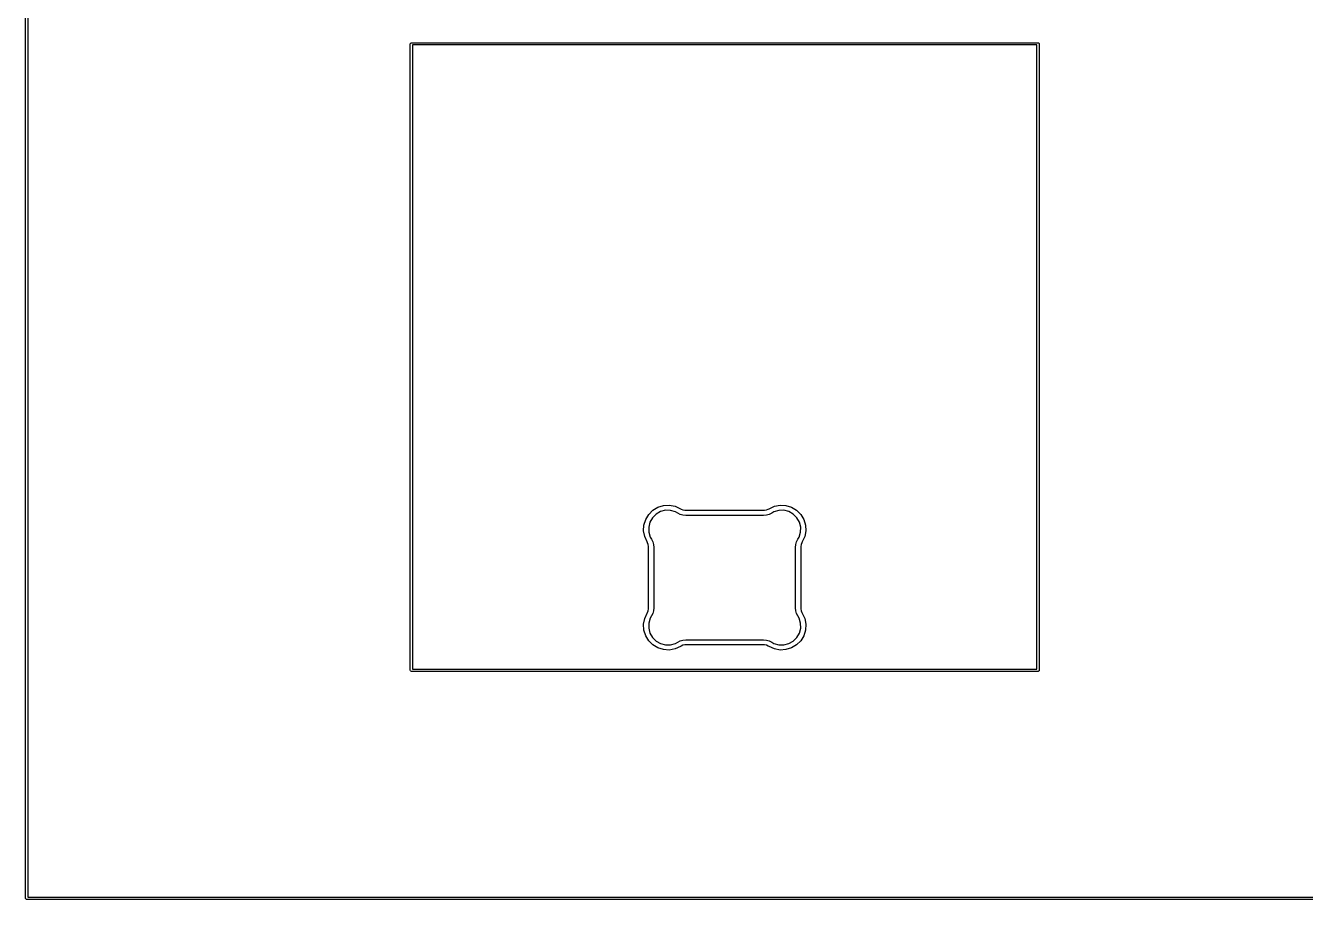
# Model space of a CAD drawing. Header units: millimetres. Extents: x 53 to 494, y -224 to -59.
# Drawn here: x 53.47 to 83.08, y -224.06 to -203.84 of the extents above; entities that cross this region are included whole.
import ezdxf

# ---------------------------------------------------------------- set-up
doc = ezdxf.new("R2010")
doc.units = ezdxf.units.MM
for name, color, linetype, true_color in [('Edge.Cuts', 254, 'CONTINUOUS', 0xd0d2cd), ('F.Courtyard', 6, 'CONTINUOUS', 0xff26e2), ('User.Eco2', 31, 'CONTINUOUS', 0xd8c852)]:
    doc.layers.add(name, color=color, linetype=linetype, true_color=true_color)

msp = doc.modelspace()

# ---------------------------------------------------------------- linework, layer by layer
at = {"layer": 'Edge.Cuts', "linetype": 'CONTINUOUS'}
for p, q in [((53.475, -224.04), (53.475, -59.04)), ((53.525, -59.065), (53.525, -224.015)), ((62.3743, -204.26), (62.376203, -204.250433)), ((62.3743, -218.76), (62.3743, -204.26)), ((62.376203, -204.250433), (62.389733, -204.236903)), ((62.389733, -204.236903), (62.3993, -204.235)), ((62.3993, -204.235), (76.8993, -204.235)), ((62.4243, -204.285), (62.4243, -218.735)), ((76.8743, -204.285), (62.4243, -204.285)), ((76.8743, -218.735), (76.8743, -204.285)), ((76.8993, -204.235), (76.908867, -204.236903)), ((76.908867, -204.236903), (76.922397, -204.250433)), ((76.922397, -204.250433), (76.9243, -204.26)), ((76.9243, -204.26), (76.9243, -218.76)), ((68.102909, -214.986909), (68.232274, -214.946819)), ((68.232274, -214.946819), (68.367481, -214.938958)), ((68.367481, -214.938958), (68.50062, -214.963787)), ((70.79798, -214.963787), (70.931119, -214.938959)), ((70.931119, -214.938959), (71.066326, -214.94682)), ((71.066326, -214.94682), (71.195691, -214.98691)), ((67.821209, -215.268609), (67.891184, -215.152651)), ((67.891184, -215.152651), (67.986951, -215.056884)), ((67.979395, -215.228536), (67.920893, -215.331018)), ((68.062836, -215.145095), (67.979395, -215.228536)), ((67.986951, -215.056884), (68.102909, -214.986909)), ((68.165318, -215.086593), (68.062836, -215.145095)), ((68.279594, -215.057167), (68.165318, -215.086593)), ((68.397585, -215.058897), (68.279594, -215.057167)), ((68.510949, -215.09166), (68.397585, -215.058897)), ((68.50062, -214.963787), (68.623903, -215.019852)), ((68.561382, -215.122277), (68.510949, -215.09166)), ((68.561384, -215.122279), (68.561382, -215.122277)), ((68.620326, -215.15124), (68.561384, -215.122279)), ((68.683549, -215.16901), (68.620326, -215.15124)), ((68.623903, -215.019852), (68.623906, -215.019853)), ((68.623906, -215.019853), (68.642658, -215.031327)), ((68.642658, -215.031327), (68.683725, -215.047036)), ((68.748946, -215.174999), (68.683549, -215.16901)), ((68.683725, -215.047036), (68.726962, -215.055023)), ((68.726962, -215.055023), (68.748946, -215.055)), ((68.748946, -215.055), (68.748947, -215.055)), ((68.748947, -215.175), (68.748946, -215.174999)), ((68.748947, -215.055), (69.6493, -215.055)), ((68.748948, -215.175), (68.748947, -215.175)), ((69.6493, -215.175), (68.748948, -215.175)), ((69.6493, -215.055), (70.549653, -215.055)), ((70.549651, -215.175), (69.6493, -215.175)), ((70.549653, -215.175), (70.549651, -215.175)), ((70.549653, -215.055), (70.549654, -215.055)), ((70.549654, -215.174999), (70.549653, -215.175)), ((70.549654, -215.055), (70.549655, -215.055)), ((70.615051, -215.169011), (70.549654, -215.174999)), ((70.549655, -215.055), (70.571639, -215.055024)), ((70.571639, -215.055024), (70.614875, -215.047037)), ((70.614875, -215.047037), (70.655941, -215.031328)), ((70.678274, -215.15124), (70.615051, -215.169011)), ((70.655941, -215.031328), (70.674693, -215.019854)), ((70.674693, -215.019854), (70.674694, -215.019853)), ((70.674694, -215.019853), (70.674695, -215.019853)), ((70.674695, -215.019853), (70.79798, -214.963787)), ((70.737217, -215.122278), (70.678274, -215.15124)), ((70.787651, -215.091661), (70.737217, -215.122277)), ((70.737217, -215.122277), (70.737217, -215.122278)), ((70.901015, -215.058898), (70.787651, -215.091661)), ((71.019006, -215.057168), (70.901015, -215.058898)), ((71.133282, -215.086594), (71.019006, -215.057168)), ((71.235763, -215.145096), (71.133282, -215.086594)), ((71.195691, -214.98691), (71.311648, -215.056885)), ((71.319204, -215.228537), (71.235763, -215.145096)), ((71.311648, -215.056885), (71.407415, -215.152652)), ((71.377706, -215.331018), (71.319204, -215.228537)), ((71.407415, -215.152652), (71.47739, -215.268609)), ((67.773258, -215.533181), (67.781119, -215.397974)), ((67.798087, -215.66632), (67.773258, -215.533181)), ((67.781119, -215.397974), (67.821209, -215.268609)), ((67.920893, -215.331018), (67.891467, -215.445294)), ((67.891467, -215.445294), (67.893197, -215.563285)), ((71.407132, -215.445294), (71.377706, -215.331018)), ((71.405402, -215.563285), (71.407132, -215.445294)), ((71.47739, -215.268609), (71.51748, -215.397974)), ((71.525341, -215.533181), (71.500513, -215.66632)), ((71.51748, -215.397974), (71.525341, -215.533181)), ((67.854152, -215.789603), (67.798087, -215.66632)), ((67.854153, -215.789606), (67.854152, -215.789603)), ((67.865627, -215.808358), (67.854153, -215.789606)), ((67.881336, -215.849425), (67.865627, -215.808358)), ((67.889323, -215.892662), (67.881336, -215.849425)), ((67.893197, -215.563285), (67.92596, -215.676649)), ((67.92596, -215.676649), (67.956577, -215.727082)), ((67.956577, -215.727082), (67.956579, -215.727084)), ((67.956579, -215.727084), (67.98554, -215.786026)), ((67.98554, -215.786026), (68.00331, -215.849249)), ((68.00331, -215.849249), (68.009299, -215.914646)), ((71.289303, -215.914631), (71.295278, -215.849252)), ((71.295278, -215.849252), (71.313053, -215.786017)), ((71.313053, -215.786017), (71.342019, -215.727089)), ((71.342019, -215.727089), (71.342021, -215.727085)), ((71.342021, -215.727085), (71.342026, -215.727075)), ((71.342026, -215.727075), (71.34203, -215.727069)), ((71.34203, -215.727069), (71.342031, -215.727067)), ((71.342031, -215.727067), (71.372639, -215.676649)), ((71.372639, -215.676649), (71.405402, -215.563285)), ((71.417253, -215.849422), (71.409272, -215.89265)), ((71.432963, -215.808366), (71.417253, -215.849422)), ((71.444438, -215.789621), (71.432963, -215.808366)), ((71.44444, -215.78961), (71.444438, -215.789621)), ((71.444447, -215.789605), (71.44444, -215.78961)), ((71.500513, -215.66632), (71.444447, -215.789605)), ((67.889299, -216.615), (67.8893, -215.914647)), ((67.8893, -215.914646), (67.889323, -215.892662)), ((67.8893, -215.914647), (67.8893, -215.914646)), ((68.009299, -215.914646), (68.0093, -215.914647)), ((68.0093, -215.914647), (68.009299, -216.615)), ((71.2893, -215.914647), (71.289303, -215.914631)), ((71.289301, -216.615), (71.2893, -215.914647)), ((71.409272, -215.89265), (71.4093, -215.914629)), ((71.4093, -215.914629), (71.409297, -215.914635)), ((71.409297, -215.914635), (71.4093, -215.914647)), ((71.4093, -215.914647), (71.409301, -216.615)), ((67.8893, -217.315353), (67.889299, -216.615)), ((68.009299, -216.615), (68.009299, -217.315351)), ((71.2893, -217.31535), (71.289301, -216.615)), ((71.409301, -216.615), (71.4093, -217.315353)), ((67.8893, -217.315354), (67.8893, -217.315353)), ((67.889323, -217.337338), (67.8893, -217.315354)), ((68.0093, -217.315352), (68.00331, -217.380751)), ((68.009299, -217.315351), (68.0093, -217.315352)), ((71.2893, -217.315351), (71.2893, -217.31535)), ((71.295289, -217.380751), (71.2893, -217.315351)), ((71.4093, -217.315355), (71.409276, -217.337339)), ((71.4093, -217.315353), (71.409299, -217.315354)), ((71.409299, -217.315354), (71.4093, -217.315355)), ((67.773259, -217.696819), (67.798087, -217.56368)), ((67.798087, -217.56368), (67.854153, -217.440395)), ((67.854153, -217.440394), (67.865627, -217.421642)), ((67.854153, -217.440395), (67.854153, -217.440394)), ((67.865627, -217.421642), (67.881336, -217.380575)), ((67.881336, -217.380575), (67.889323, -217.337338)), ((67.925961, -217.553351), (67.893198, -217.666715)), ((67.956577, -217.502917), (67.925961, -217.553351)), ((67.956579, -217.502916), (67.956577, -217.502917)), ((67.98554, -217.443974), (67.956579, -217.502916)), ((68.00331, -217.380751), (67.98554, -217.443974)), ((71.31306, -217.443974), (71.295289, -217.380751)), ((71.34202, -217.502913), (71.31306, -217.443974)), ((71.342021, -217.502916), (71.34202, -217.502913)), ((71.37264, -217.553351), (71.342021, -217.502916)), ((71.405404, -217.666716), (71.37264, -217.553351)), ((71.409276, -217.337339), (71.417263, -217.380575)), ((71.417263, -217.380575), (71.432972, -217.421641)), ((71.432972, -217.421641), (71.444446, -217.440393)), ((71.444446, -217.440393), (71.444447, -217.440394)), ((71.444447, -217.440394), (71.500514, -217.56368)), ((71.500514, -217.56368), (71.525343, -217.696819)), ((67.78112, -217.832026), (67.773259, -217.696819)), ((67.82121, -217.961391), (67.78112, -217.832026)), ((67.893198, -217.666715), (67.891468, -217.784706)), ((67.891468, -217.784706), (67.920894, -217.898982)), ((67.920894, -217.898982), (67.979396, -218.001463)), ((71.319207, -218.001465), (71.377708, -217.898983)), ((71.377708, -217.898983), (71.407134, -217.784707)), ((71.407134, -217.784707), (71.405404, -217.666716)), ((71.517483, -217.832026), (71.477392, -217.961392)), ((71.525343, -217.696819), (71.517483, -217.832026)), ((67.891185, -218.077348), (67.82121, -217.961391)), ((67.986952, -218.173115), (67.891185, -218.077348)), ((67.979396, -218.001463), (68.062837, -218.084904)), ((68.102909, -218.24309), (67.986952, -218.173115)), ((68.062837, -218.084904), (68.165318, -218.143406)), ((68.165318, -218.143406), (68.279594, -218.172832)), ((68.279594, -218.172832), (68.397585, -218.171102)), ((68.397585, -218.171102), (68.510949, -218.138339)), ((68.623903, -218.210147), (68.50062, -218.266213)), ((68.510949, -218.138339), (68.561382, -218.107722)), ((68.561382, -218.107722), (68.561384, -218.107721)), ((68.561384, -218.107721), (68.620326, -218.07876)), ((68.620326, -218.07876), (68.683549, -218.06099)), ((68.623906, -218.210147), (68.623903, -218.210147)), ((68.642658, -218.198673), (68.623906, -218.210147)), ((68.683725, -218.182964), (68.642658, -218.198673)), ((68.683549, -218.06099), (68.748946, -218.055)), ((68.726962, -218.174977), (68.683725, -218.182964)), ((68.748946, -218.175), (68.726962, -218.174977)), ((68.748946, -218.055), (68.748947, -218.055)), ((68.748947, -218.175), (68.748946, -218.174999)), ((68.748946, -218.174999), (68.748946, -218.175)), ((68.748947, -218.055), (69.6493, -218.055)), ((69.6493, -218.175), (68.748947, -218.175)), ((69.6493, -218.055), (70.549653, -218.055)), ((70.549652, -218.175), (69.6493, -218.175)), ((70.549653, -218.175), (70.549652, -218.175)), ((70.549653, -218.055), (70.549654, -218.055)), ((70.571637, -218.174977), (70.549653, -218.174999)), ((70.549653, -218.174999), (70.549653, -218.175)), ((70.549654, -218.055), (70.615052, -218.060991)), ((70.614875, -218.182965), (70.571637, -218.174977)), ((70.655942, -218.198674), (70.614875, -218.182965)), ((70.615052, -218.060991), (70.678273, -218.078761)), ((70.674693, -218.210146), (70.655942, -218.198674)), ((70.674694, -218.210147), (70.674693, -218.210146)), ((70.79798, -218.266214), (70.674694, -218.210147)), ((70.678273, -218.078761), (70.737214, -218.10772)), ((70.737214, -218.10772), (70.737216, -218.107721)), ((70.737216, -218.107721), (70.787651, -218.13834)), ((70.787651, -218.13834), (70.901016, -218.171104)), ((70.901016, -218.171104), (71.019007, -218.172834)), ((71.019007, -218.172834), (71.133283, -218.143408)), ((71.133283, -218.143408), (71.235765, -218.084907)), ((71.31165, -218.173117), (71.195692, -218.243092)), ((71.235765, -218.084907), (71.319207, -218.001465)), ((71.407417, -218.07735), (71.31165, -218.173117)), ((71.477392, -217.961392), (71.407417, -218.07735)), ((68.232274, -218.28318), (68.102909, -218.24309)), ((68.367481, -218.291041), (68.232274, -218.28318)), ((68.50062, -218.266213), (68.367481, -218.291041)), ((70.931119, -218.291043), (70.79798, -218.266214)), ((71.066326, -218.283183), (70.931119, -218.291043)), ((71.195692, -218.243092), (71.066326, -218.283183)), ((62.376203, -218.769567), (62.3743, -218.76)), ((62.389733, -218.783097), (62.376203, -218.769567)), ((62.3993, -218.785), (62.389733, -218.783097)), ((76.8993, -218.785), (62.3993, -218.785)), ((62.4243, -218.735), (76.8743, -218.735)), ((76.908867, -218.783097), (76.8993, -218.785)), ((76.922397, -218.769567), (76.908867, -218.783097)), ((76.9243, -218.76), (76.922397, -218.769567)), ((53.476903, -224.049567), (53.475, -224.04)), ((53.490433, -224.063097), (53.476903, -224.049567)), ((53.5, -224.065), (53.490433, -224.063097)), ((493.5, -224.065), (53.5, -224.065)), ((53.525, -224.015), (493.475, -224.015))]:
    msp.add_line(p, q, dxfattribs=at)
at = {"layer": 'F.Courtyard', "linetype": 'CONTINUOUS'}
for p, q in [((53.475, -224.04), (53.475, -59.04)), ((53.525, -59.065), (53.525, -224.015)), ((62.3743, -204.26), (62.376203, -204.250433)), ((62.3743, -218.76), (62.3743, -204.26)), ((62.376203, -204.250433), (62.389733, -204.236903)), ((62.389733, -204.236903), (62.3993, -204.235)), ((62.3993, -204.235), (76.8993, -204.235)), ((62.4243, -204.285), (62.4243, -218.735)), ((76.8743, -204.285), (62.4243, -204.285)), ((76.8743, -218.735), (76.8743, -204.285)), ((76.8993, -204.235), (76.908867, -204.236903)), ((76.908867, -204.236903), (76.922397, -204.250433)), ((76.922397, -204.250433), (76.9243, -204.26)), ((76.9243, -204.26), (76.9243, -218.76)), ((68.102909, -214.986909), (68.232274, -214.946819)), ((68.232274, -214.946819), (68.367481, -214.938958)), ((68.367481, -214.938958), (68.50062, -214.963787)), ((70.79798, -214.963787), (70.931119, -214.938959)), ((70.931119, -214.938959), (71.066326, -214.94682)), ((71.066326, -214.94682), (71.195691, -214.98691)), ((67.821209, -215.268609), (67.891184, -215.152651)), ((67.891184, -215.152651), (67.986951, -215.056884)), ((67.979395, -215.228536), (67.920893, -215.331018)), ((68.062836, -215.145095), (67.979395, -215.228536)), ((67.986951, -215.056884), (68.102909, -214.986909)), ((68.165318, -215.086593), (68.062836, -215.145095)), ((68.279594, -215.057167), (68.165318, -215.086593)), ((68.397585, -215.058897), (68.279594, -215.057167)), ((68.510949, -215.09166), (68.397585, -215.058897)), ((68.50062, -214.963787), (68.623903, -215.019852)), ((68.561382, -215.122277), (68.510949, -215.09166)), ((68.561384, -215.122279), (68.561382, -215.122277)), ((68.620326, -215.15124), (68.561384, -215.122279)), ((68.683549, -215.16901), (68.620326, -215.15124)), ((68.623903, -215.019852), (68.623906, -215.019853)), ((68.623906, -215.019853), (68.642658, -215.031327)), ((68.642658, -215.031327), (68.683725, -215.047036)), ((68.748946, -215.174999), (68.683549, -215.16901)), ((68.683725, -215.047036), (68.726962, -215.055023)), ((68.726962, -215.055023), (68.748946, -215.055)), ((68.748946, -215.055), (68.748947, -215.055)), ((68.748947, -215.175), (68.748946, -215.174999)), ((68.748947, -215.055), (69.6493, -215.055)), ((68.748948, -215.175), (68.748947, -215.175)), ((69.6493, -215.175), (68.748948, -215.175)), ((69.6493, -215.055), (70.549653, -215.055)), ((70.549651, -215.175), (69.6493, -215.175)), ((70.549653, -215.175), (70.549651, -215.175)), ((70.549653, -215.055), (70.549654, -215.055)), ((70.549654, -215.174999), (70.549653, -215.175)), ((70.549654, -215.055), (70.549655, -215.055)), ((70.615051, -215.169011), (70.549654, -215.174999)), ((70.549655, -215.055), (70.571639, -215.055024)), ((70.571639, -215.055024), (70.614875, -215.047037)), ((70.614875, -215.047037), (70.655941, -215.031328)), ((70.678274, -215.15124), (70.615051, -215.169011)), ((70.655941, -215.031328), (70.674693, -215.019854)), ((70.674693, -215.019854), (70.674694, -215.019853)), ((70.674694, -215.019853), (70.674695, -215.019853)), ((70.674695, -215.019853), (70.79798, -214.963787)), ((70.737217, -215.122278), (70.678274, -215.15124)), ((70.787651, -215.091661), (70.737217, -215.122277)), ((70.737217, -215.122277), (70.737217, -215.122278)), ((70.901015, -215.058898), (70.787651, -215.091661)), ((71.019006, -215.057168), (70.901015, -215.058898)), ((71.133282, -215.086594), (71.019006, -215.057168)), ((71.235763, -215.145096), (71.133282, -215.086594)), ((71.195691, -214.98691), (71.311648, -215.056885)), ((71.319204, -215.228537), (71.235763, -215.145096)), ((71.311648, -215.056885), (71.407415, -215.152652)), ((71.377706, -215.331018), (71.319204, -215.228537)), ((71.407415, -215.152652), (71.47739, -215.268609)), ((67.773258, -215.533181), (67.781119, -215.397974)), ((67.798087, -215.66632), (67.773258, -215.533181)), ((67.781119, -215.397974), (67.821209, -215.268609)), ((67.920893, -215.331018), (67.891467, -215.445294)), ((67.891467, -215.445294), (67.893197, -215.563285)), ((71.407132, -215.445294), (71.377706, -215.331018)), ((71.405402, -215.563285), (71.407132, -215.445294)), ((71.47739, -215.268609), (71.51748, -215.397974)), ((71.525341, -215.533181), (71.500513, -215.66632)), ((71.51748, -215.397974), (71.525341, -215.533181)), ((67.854152, -215.789603), (67.798087, -215.66632)), ((67.854153, -215.789606), (67.854152, -215.789603)), ((67.865627, -215.808358), (67.854153, -215.789606)), ((67.881336, -215.849425), (67.865627, -215.808358)), ((67.889323, -215.892662), (67.881336, -215.849425)), ((67.893197, -215.563285), (67.92596, -215.676649)), ((67.92596, -215.676649), (67.956577, -215.727082)), ((67.956577, -215.727082), (67.956579, -215.727084)), ((67.956579, -215.727084), (67.98554, -215.786026)), ((67.98554, -215.786026), (68.00331, -215.849249)), ((68.00331, -215.849249), (68.009299, -215.914646)), ((71.289303, -215.914631), (71.295278, -215.849252)), ((71.295278, -215.849252), (71.313053, -215.786017)), ((71.313053, -215.786017), (71.342019, -215.727089)), ((71.342019, -215.727089), (71.342021, -215.727085)), ((71.342021, -215.727085), (71.342026, -215.727075)), ((71.342026, -215.727075), (71.34203, -215.727069)), ((71.34203, -215.727069), (71.342031, -215.727067)), ((71.342031, -215.727067), (71.372639, -215.676649)), ((71.372639, -215.676649), (71.405402, -215.563285)), ((71.417253, -215.849422), (71.409272, -215.89265)), ((71.432963, -215.808366), (71.417253, -215.849422)), ((71.444438, -215.789621), (71.432963, -215.808366)), ((71.44444, -215.78961), (71.444438, -215.789621)), ((71.444447, -215.789605), (71.44444, -215.78961)), ((71.500513, -215.66632), (71.444447, -215.789605)), ((67.889299, -216.615), (67.8893, -215.914647)), ((67.8893, -215.914646), (67.889323, -215.892662)), ((67.8893, -215.914647), (67.8893, -215.914646)), ((68.009299, -215.914646), (68.0093, -215.914647)), ((68.0093, -215.914647), (68.009299, -216.615)), ((71.2893, -215.914647), (71.289303, -215.914631)), ((71.289301, -216.615), (71.2893, -215.914647)), ((71.409272, -215.89265), (71.4093, -215.914629)), ((71.4093, -215.914629), (71.409297, -215.914635)), ((71.409297, -215.914635), (71.4093, -215.914647)), ((71.4093, -215.914647), (71.409301, -216.615)), ((67.8893, -217.315353), (67.889299, -216.615)), ((68.009299, -216.615), (68.009299, -217.315351)), ((71.2893, -217.31535), (71.289301, -216.615)), ((71.409301, -216.615), (71.4093, -217.315353)), ((67.8893, -217.315354), (67.8893, -217.315353)), ((67.889323, -217.337338), (67.8893, -217.315354)), ((68.0093, -217.315352), (68.00331, -217.380751)), ((68.009299, -217.315351), (68.0093, -217.315352)), ((71.2893, -217.315351), (71.2893, -217.31535)), ((71.295289, -217.380751), (71.2893, -217.315351)), ((71.4093, -217.315355), (71.409276, -217.337339)), ((71.4093, -217.315353), (71.409299, -217.315354)), ((71.409299, -217.315354), (71.4093, -217.315355)), ((67.773259, -217.696819), (67.798087, -217.56368)), ((67.798087, -217.56368), (67.854153, -217.440395)), ((67.854153, -217.440394), (67.865627, -217.421642)), ((67.854153, -217.440395), (67.854153, -217.440394)), ((67.865627, -217.421642), (67.881336, -217.380575)), ((67.881336, -217.380575), (67.889323, -217.337338)), ((67.925961, -217.553351), (67.893198, -217.666715)), ((67.956577, -217.502917), (67.925961, -217.553351)), ((67.956579, -217.502916), (67.956577, -217.502917)), ((67.98554, -217.443974), (67.956579, -217.502916)), ((68.00331, -217.380751), (67.98554, -217.443974)), ((71.31306, -217.443974), (71.295289, -217.380751)), ((71.34202, -217.502913), (71.31306, -217.443974)), ((71.342021, -217.502916), (71.34202, -217.502913)), ((71.37264, -217.553351), (71.342021, -217.502916)), ((71.405404, -217.666716), (71.37264, -217.553351)), ((71.409276, -217.337339), (71.417263, -217.380575)), ((71.417263, -217.380575), (71.432972, -217.421641)), ((71.432972, -217.421641), (71.444446, -217.440393)), ((71.444446, -217.440393), (71.444447, -217.440394)), ((71.444447, -217.440394), (71.500514, -217.56368)), ((71.500514, -217.56368), (71.525343, -217.696819)), ((67.78112, -217.832026), (67.773259, -217.696819)), ((67.82121, -217.961391), (67.78112, -217.832026)), ((67.893198, -217.666715), (67.891468, -217.784706)), ((67.891468, -217.784706), (67.920894, -217.898982)), ((67.920894, -217.898982), (67.979396, -218.001463)), ((71.319207, -218.001465), (71.377708, -217.898983)), ((71.377708, -217.898983), (71.407134, -217.784707)), ((71.407134, -217.784707), (71.405404, -217.666716)), ((71.517483, -217.832026), (71.477392, -217.961392)), ((71.525343, -217.696819), (71.517483, -217.832026)), ((67.891185, -218.077348), (67.82121, -217.961391)), ((67.986952, -218.173115), (67.891185, -218.077348)), ((67.979396, -218.001463), (68.062837, -218.084904)), ((68.102909, -218.24309), (67.986952, -218.173115)), ((68.062837, -218.084904), (68.165318, -218.143406)), ((68.165318, -218.143406), (68.279594, -218.172832)), ((68.279594, -218.172832), (68.397585, -218.171102)), ((68.397585, -218.171102), (68.510949, -218.138339)), ((68.623903, -218.210147), (68.50062, -218.266213)), ((68.510949, -218.138339), (68.561382, -218.107722)), ((68.561382, -218.107722), (68.561384, -218.107721)), ((68.561384, -218.107721), (68.620326, -218.07876)), ((68.620326, -218.07876), (68.683549, -218.06099)), ((68.623906, -218.210147), (68.623903, -218.210147)), ((68.642658, -218.198673), (68.623906, -218.210147)), ((68.683725, -218.182964), (68.642658, -218.198673)), ((68.683549, -218.06099), (68.748946, -218.055)), ((68.726962, -218.174977), (68.683725, -218.182964)), ((68.748946, -218.175), (68.726962, -218.174977)), ((68.748946, -218.055), (68.748947, -218.055)), ((68.748947, -218.175), (68.748946, -218.174999)), ((68.748946, -218.174999), (68.748946, -218.175)), ((68.748947, -218.055), (69.6493, -218.055)), ((69.6493, -218.175), (68.748947, -218.175)), ((69.6493, -218.055), (70.549653, -218.055)), ((70.549652, -218.175), (69.6493, -218.175)), ((70.549653, -218.175), (70.549652, -218.175)), ((70.549653, -218.055), (70.549654, -218.055)), ((70.571637, -218.174977), (70.549653, -218.174999)), ((70.549653, -218.174999), (70.549653, -218.175)), ((70.549654, -218.055), (70.615052, -218.060991)), ((70.614875, -218.182965), (70.571637, -218.174977)), ((70.655942, -218.198674), (70.614875, -218.182965)), ((70.615052, -218.060991), (70.678273, -218.078761)), ((70.674693, -218.210146), (70.655942, -218.198674)), ((70.674694, -218.210147), (70.674693, -218.210146)), ((70.79798, -218.266214), (70.674694, -218.210147)), ((70.678273, -218.078761), (70.737214, -218.10772)), ((70.737214, -218.10772), (70.737216, -218.107721)), ((70.737216, -218.107721), (70.787651, -218.13834)), ((70.787651, -218.13834), (70.901016, -218.171104)), ((70.901016, -218.171104), (71.019007, -218.172834)), ((71.019007, -218.172834), (71.133283, -218.143408)), ((71.133283, -218.143408), (71.235765, -218.084907)), ((71.31165, -218.173117), (71.195692, -218.243092)), ((71.235765, -218.084907), (71.319207, -218.001465)), ((71.407417, -218.07735), (71.31165, -218.173117)), ((71.477392, -217.961392), (71.407417, -218.07735)), ((68.232274, -218.28318), (68.102909, -218.24309)), ((68.367481, -218.291041), (68.232274, -218.28318)), ((68.50062, -218.266213), (68.367481, -218.291041)), ((70.931119, -218.291043), (70.79798, -218.266214)), ((71.066326, -218.283183), (70.931119, -218.291043)), ((71.195692, -218.243092), (71.066326, -218.283183)), ((62.376203, -218.769567), (62.3743, -218.76)), ((62.389733, -218.783097), (62.376203, -218.769567)), ((62.3993, -218.785), (62.389733, -218.783097)), ((76.8993, -218.785), (62.3993, -218.785)), ((62.4243, -218.735), (76.8743, -218.735)), ((76.908867, -218.783097), (76.8993, -218.785)), ((76.922397, -218.769567), (76.908867, -218.783097)), ((76.9243, -218.76), (76.922397, -218.769567)), ((53.476903, -224.049567), (53.475, -224.04)), ((53.490433, -224.063097), (53.476903, -224.049567)), ((53.5, -224.065), (53.490433, -224.063097)), ((493.5, -224.065), (53.5, -224.065)), ((53.525, -224.015), (493.475, -224.015))]:
    msp.add_line(p, q, dxfattribs=at)
at = {"layer": 'User.Eco2', "linetype": 'CONTINUOUS'}
for p, q in [((53.475, -224.04), (53.475, -59.04)), ((53.525, -59.065), (53.525, -224.015)), ((62.3743, -204.26), (62.376203, -204.250433)), ((62.3743, -218.76), (62.3743, -204.26)), ((62.376203, -204.250433), (62.389733, -204.236903)), ((62.389733, -204.236903), (62.3993, -204.235)), ((62.3993, -204.235), (76.8993, -204.235)), ((62.4243, -204.285), (62.4243, -218.735)), ((76.8743, -204.285), (62.4243, -204.285)), ((76.8743, -218.735), (76.8743, -204.285)), ((76.8993, -204.235), (76.908867, -204.236903)), ((76.908867, -204.236903), (76.922397, -204.250433)), ((76.922397, -204.250433), (76.9243, -204.26)), ((76.9243, -204.26), (76.9243, -218.76)), ((68.102909, -214.986909), (68.232274, -214.946819)), ((68.232274, -214.946819), (68.367481, -214.938958)), ((68.367481, -214.938958), (68.50062, -214.963787)), ((70.79798, -214.963787), (70.931119, -214.938959)), ((70.931119, -214.938959), (71.066326, -214.94682)), ((71.066326, -214.94682), (71.195691, -214.98691)), ((67.821209, -215.268609), (67.891184, -215.152651)), ((67.891184, -215.152651), (67.986951, -215.056884)), ((67.979395, -215.228536), (67.920893, -215.331018)), ((68.062836, -215.145095), (67.979395, -215.228536)), ((67.986951, -215.056884), (68.102909, -214.986909)), ((68.165318, -215.086593), (68.062836, -215.145095)), ((68.279594, -215.057167), (68.165318, -215.086593)), ((68.397585, -215.058897), (68.279594, -215.057167)), ((68.510949, -215.09166), (68.397585, -215.058897)), ((68.50062, -214.963787), (68.623903, -215.019852)), ((68.561382, -215.122277), (68.510949, -215.09166)), ((68.561384, -215.122279), (68.561382, -215.122277)), ((68.620326, -215.15124), (68.561384, -215.122279)), ((68.683549, -215.16901), (68.620326, -215.15124)), ((68.623903, -215.019852), (68.623906, -215.019853)), ((68.623906, -215.019853), (68.642658, -215.031327)), ((68.642658, -215.031327), (68.683725, -215.047036)), ((68.748946, -215.174999), (68.683549, -215.16901)), ((68.683725, -215.047036), (68.726962, -215.055023)), ((68.726962, -215.055023), (68.748946, -215.055)), ((68.748946, -215.055), (68.748947, -215.055)), ((68.748947, -215.175), (68.748946, -215.174999)), ((68.748947, -215.055), (69.6493, -215.055)), ((68.748948, -215.175), (68.748947, -215.175)), ((69.6493, -215.175), (68.748948, -215.175)), ((69.6493, -215.055), (70.549653, -215.055)), ((70.549651, -215.175), (69.6493, -215.175)), ((70.549653, -215.175), (70.549651, -215.175)), ((70.549653, -215.055), (70.549654, -215.055)), ((70.549654, -215.174999), (70.549653, -215.175)), ((70.549654, -215.055), (70.549655, -215.055)), ((70.615051, -215.169011), (70.549654, -215.174999)), ((70.549655, -215.055), (70.571639, -215.055024)), ((70.571639, -215.055024), (70.614875, -215.047037)), ((70.614875, -215.047037), (70.655941, -215.031328)), ((70.678274, -215.15124), (70.615051, -215.169011)), ((70.655941, -215.031328), (70.674693, -215.019854)), ((70.674693, -215.019854), (70.674694, -215.019853)), ((70.674694, -215.019853), (70.674695, -215.019853)), ((70.674695, -215.019853), (70.79798, -214.963787)), ((70.737217, -215.122278), (70.678274, -215.15124)), ((70.787651, -215.091661), (70.737217, -215.122277)), ((70.737217, -215.122277), (70.737217, -215.122278)), ((70.901015, -215.058898), (70.787651, -215.091661)), ((71.019006, -215.057168), (70.901015, -215.058898)), ((71.133282, -215.086594), (71.019006, -215.057168)), ((71.235763, -215.145096), (71.133282, -215.086594)), ((71.195691, -214.98691), (71.311648, -215.056885)), ((71.319204, -215.228537), (71.235763, -215.145096)), ((71.311648, -215.056885), (71.407415, -215.152652)), ((71.377706, -215.331018), (71.319204, -215.228537)), ((71.407415, -215.152652), (71.47739, -215.268609)), ((67.773258, -215.533181), (67.781119, -215.397974)), ((67.798087, -215.66632), (67.773258, -215.533181)), ((67.781119, -215.397974), (67.821209, -215.268609)), ((67.920893, -215.331018), (67.891467, -215.445294)), ((67.891467, -215.445294), (67.893197, -215.563285)), ((71.407132, -215.445294), (71.377706, -215.331018)), ((71.405402, -215.563285), (71.407132, -215.445294)), ((71.47739, -215.268609), (71.51748, -215.397974)), ((71.525341, -215.533181), (71.500513, -215.66632)), ((71.51748, -215.397974), (71.525341, -215.533181)), ((67.854152, -215.789603), (67.798087, -215.66632)), ((67.854153, -215.789606), (67.854152, -215.789603)), ((67.865627, -215.808358), (67.854153, -215.789606)), ((67.881336, -215.849425), (67.865627, -215.808358)), ((67.889323, -215.892662), (67.881336, -215.849425)), ((67.893197, -215.563285), (67.92596, -215.676649)), ((67.92596, -215.676649), (67.956577, -215.727082)), ((67.956577, -215.727082), (67.956579, -215.727084)), ((67.956579, -215.727084), (67.98554, -215.786026)), ((67.98554, -215.786026), (68.00331, -215.849249)), ((68.00331, -215.849249), (68.009299, -215.914646)), ((71.289303, -215.914631), (71.295278, -215.849252)), ((71.295278, -215.849252), (71.313053, -215.786017)), ((71.313053, -215.786017), (71.342019, -215.727089)), ((71.342019, -215.727089), (71.342021, -215.727085)), ((71.342021, -215.727085), (71.342026, -215.727075)), ((71.342026, -215.727075), (71.34203, -215.727069)), ((71.34203, -215.727069), (71.342031, -215.727067)), ((71.342031, -215.727067), (71.372639, -215.676649)), ((71.372639, -215.676649), (71.405402, -215.563285)), ((71.417253, -215.849422), (71.409272, -215.89265)), ((71.432963, -215.808366), (71.417253, -215.849422)), ((71.444438, -215.789621), (71.432963, -215.808366)), ((71.44444, -215.78961), (71.444438, -215.789621)), ((71.444447, -215.789605), (71.44444, -215.78961)), ((71.500513, -215.66632), (71.444447, -215.789605)), ((67.889299, -216.615), (67.8893, -215.914647)), ((67.8893, -215.914646), (67.889323, -215.892662)), ((67.8893, -215.914647), (67.8893, -215.914646)), ((68.009299, -215.914646), (68.0093, -215.914647)), ((68.0093, -215.914647), (68.009299, -216.615)), ((71.2893, -215.914647), (71.289303, -215.914631)), ((71.289301, -216.615), (71.2893, -215.914647)), ((71.409272, -215.89265), (71.4093, -215.914629)), ((71.4093, -215.914629), (71.409297, -215.914635)), ((71.409297, -215.914635), (71.4093, -215.914647)), ((71.4093, -215.914647), (71.409301, -216.615)), ((67.8893, -217.315353), (67.889299, -216.615)), ((68.009299, -216.615), (68.009299, -217.315351)), ((71.2893, -217.31535), (71.289301, -216.615)), ((71.409301, -216.615), (71.4093, -217.315353)), ((67.8893, -217.315354), (67.8893, -217.315353)), ((67.889323, -217.337338), (67.8893, -217.315354)), ((68.0093, -217.315352), (68.00331, -217.380751)), ((68.009299, -217.315351), (68.0093, -217.315352)), ((71.2893, -217.315351), (71.2893, -217.31535)), ((71.295289, -217.380751), (71.2893, -217.315351)), ((71.4093, -217.315355), (71.409276, -217.337339)), ((71.4093, -217.315353), (71.409299, -217.315354)), ((71.409299, -217.315354), (71.4093, -217.315355)), ((67.773259, -217.696819), (67.798087, -217.56368)), ((67.798087, -217.56368), (67.854153, -217.440395)), ((67.854153, -217.440394), (67.865627, -217.421642)), ((67.854153, -217.440395), (67.854153, -217.440394)), ((67.865627, -217.421642), (67.881336, -217.380575)), ((67.881336, -217.380575), (67.889323, -217.337338)), ((67.925961, -217.553351), (67.893198, -217.666715)), ((67.956577, -217.502917), (67.925961, -217.553351)), ((67.956579, -217.502916), (67.956577, -217.502917)), ((67.98554, -217.443974), (67.956579, -217.502916)), ((68.00331, -217.380751), (67.98554, -217.443974)), ((71.31306, -217.443974), (71.295289, -217.380751)), ((71.34202, -217.502913), (71.31306, -217.443974)), ((71.342021, -217.502916), (71.34202, -217.502913)), ((71.37264, -217.553351), (71.342021, -217.502916)), ((71.405404, -217.666716), (71.37264, -217.553351)), ((71.409276, -217.337339), (71.417263, -217.380575)), ((71.417263, -217.380575), (71.432972, -217.421641)), ((71.432972, -217.421641), (71.444446, -217.440393)), ((71.444446, -217.440393), (71.444447, -217.440394)), ((71.444447, -217.440394), (71.500514, -217.56368)), ((71.500514, -217.56368), (71.525343, -217.696819)), ((67.78112, -217.832026), (67.773259, -217.696819)), ((67.82121, -217.961391), (67.78112, -217.832026)), ((67.893198, -217.666715), (67.891468, -217.784706)), ((67.891468, -217.784706), (67.920894, -217.898982)), ((67.920894, -217.898982), (67.979396, -218.001463)), ((71.319207, -218.001465), (71.377708, -217.898983)), ((71.377708, -217.898983), (71.407134, -217.784707)), ((71.407134, -217.784707), (71.405404, -217.666716)), ((71.517483, -217.832026), (71.477392, -217.961392)), ((71.525343, -217.696819), (71.517483, -217.832026)), ((67.891185, -218.077348), (67.82121, -217.961391)), ((67.986952, -218.173115), (67.891185, -218.077348)), ((67.979396, -218.001463), (68.062837, -218.084904)), ((68.102909, -218.24309), (67.986952, -218.173115)), ((68.062837, -218.084904), (68.165318, -218.143406)), ((68.165318, -218.143406), (68.279594, -218.172832)), ((68.279594, -218.172832), (68.397585, -218.171102)), ((68.397585, -218.171102), (68.510949, -218.138339)), ((68.623903, -218.210147), (68.50062, -218.266213)), ((68.510949, -218.138339), (68.561382, -218.107722)), ((68.561382, -218.107722), (68.561384, -218.107721)), ((68.561384, -218.107721), (68.620326, -218.07876)), ((68.620326, -218.07876), (68.683549, -218.06099)), ((68.623906, -218.210147), (68.623903, -218.210147)), ((68.642658, -218.198673), (68.623906, -218.210147)), ((68.683725, -218.182964), (68.642658, -218.198673)), ((68.683549, -218.06099), (68.748946, -218.055)), ((68.726962, -218.174977), (68.683725, -218.182964)), ((68.748946, -218.175), (68.726962, -218.174977)), ((68.748946, -218.055), (68.748947, -218.055)), ((68.748947, -218.175), (68.748946, -218.174999)), ((68.748946, -218.174999), (68.748946, -218.175)), ((68.748947, -218.055), (69.6493, -218.055)), ((69.6493, -218.175), (68.748947, -218.175)), ((69.6493, -218.055), (70.549653, -218.055)), ((70.549652, -218.175), (69.6493, -218.175)), ((70.549653, -218.175), (70.549652, -218.175)), ((70.549653, -218.055), (70.549654, -218.055)), ((70.571637, -218.174977), (70.549653, -218.174999)), ((70.549653, -218.174999), (70.549653, -218.175)), ((70.549654, -218.055), (70.615052, -218.060991)), ((70.614875, -218.182965), (70.571637, -218.174977)), ((70.655942, -218.198674), (70.614875, -218.182965)), ((70.615052, -218.060991), (70.678273, -218.078761)), ((70.674693, -218.210146), (70.655942, -218.198674)), ((70.674694, -218.210147), (70.674693, -218.210146)), ((70.79798, -218.266214), (70.674694, -218.210147)), ((70.678273, -218.078761), (70.737214, -218.10772)), ((70.737214, -218.10772), (70.737216, -218.107721)), ((70.737216, -218.107721), (70.787651, -218.13834)), ((70.787651, -218.13834), (70.901016, -218.171104)), ((70.901016, -218.171104), (71.019007, -218.172834)), ((71.019007, -218.172834), (71.133283, -218.143408)), ((71.133283, -218.143408), (71.235765, -218.084907)), ((71.31165, -218.173117), (71.195692, -218.243092)), ((71.235765, -218.084907), (71.319207, -218.001465)), ((71.407417, -218.07735), (71.31165, -218.173117)), ((71.477392, -217.961392), (71.407417, -218.07735)), ((68.232274, -218.28318), (68.102909, -218.24309)), ((68.367481, -218.291041), (68.232274, -218.28318)), ((68.50062, -218.266213), (68.367481, -218.291041)), ((70.931119, -218.291043), (70.79798, -218.266214)), ((71.066326, -218.283183), (70.931119, -218.291043)), ((71.195692, -218.243092), (71.066326, -218.283183)), ((62.376203, -218.769567), (62.3743, -218.76)), ((62.389733, -218.783097), (62.376203, -218.769567)), ((62.3993, -218.785), (62.389733, -218.783097)), ((76.8993, -218.785), (62.3993, -218.785)), ((62.4243, -218.735), (76.8743, -218.735)), ((76.908867, -218.783097), (76.8993, -218.785)), ((76.922397, -218.769567), (76.908867, -218.783097)), ((76.9243, -218.76), (76.922397, -218.769567)), ((53.476903, -224.049567), (53.475, -224.04)), ((53.490433, -224.063097), (53.476903, -224.049567)), ((53.5, -224.065), (53.490433, -224.063097)), ((493.5, -224.065), (53.5, -224.065)), ((53.525, -224.015), (493.475, -224.015))]:
    msp.add_line(p, q, dxfattribs=at)

doc.saveas('drawing.dxf')
